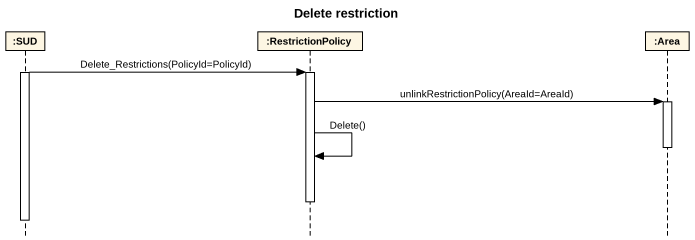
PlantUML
@startuml
title Delete restriction
hide footbox
participant ":SUD" as SUD
participant ":RestrictionPolicy" as RestrictionPolicy
participant ":Area" as Area

activate SUD
SUD -> RestrictionPolicy : Delete_Restrictions(PolicyId=PolicyId)
activate RestrictionPolicy
RestrictionPolicy -> Area : unlinkRestrictionPolicy(AreaId=AreaId)
activate Area
deactivate Area
RestrictionPolicy -> RestrictionPolicy : Delete()
deactivate RestrictionPolicy
deactivate SUD
@enduml
